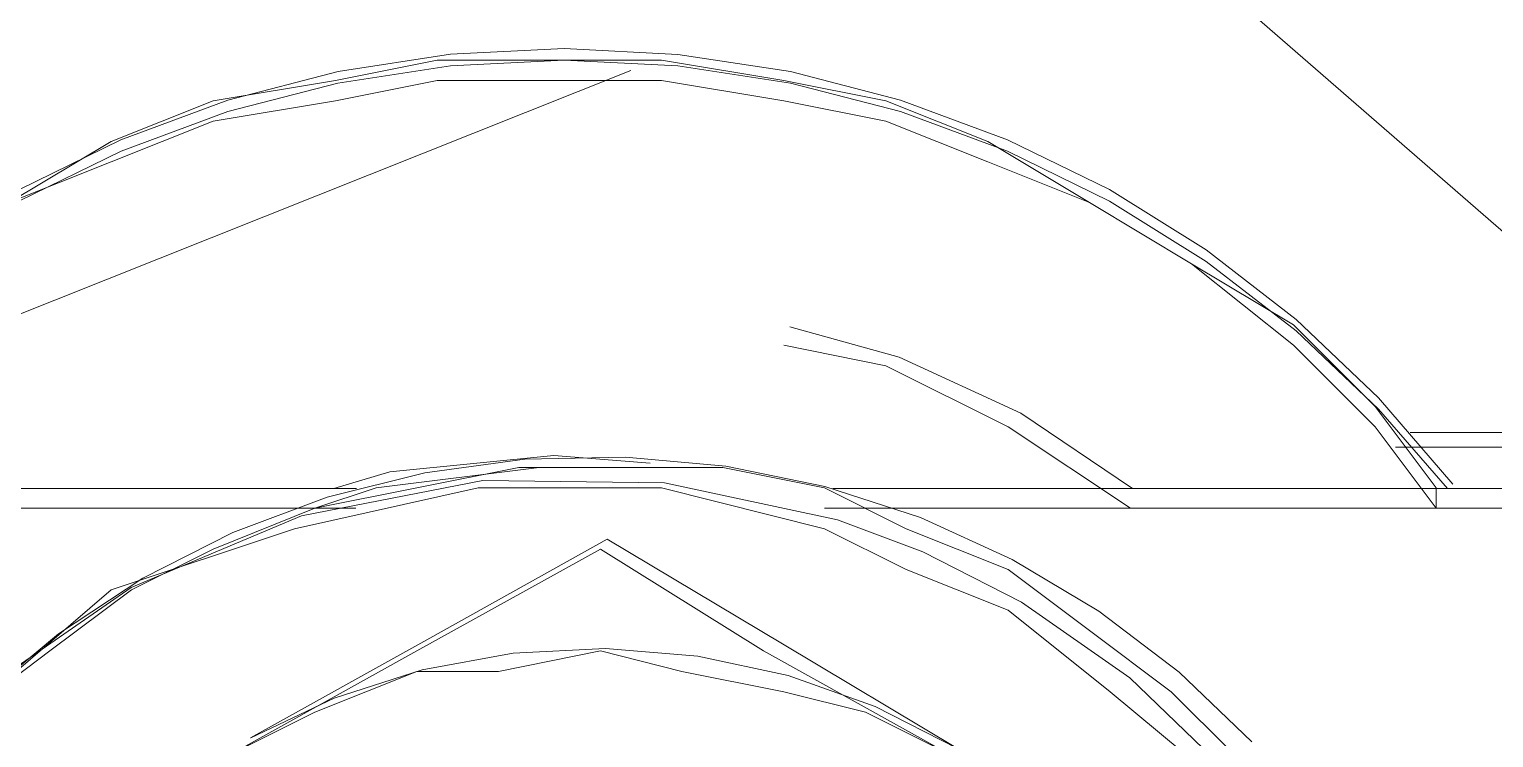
# Model space of a CAD drawing. Header units: millimetres. Extents: x 3 to 592, y 5 to 207.
# Drawn here: x 105.41 to 107.944, y 54.142 to 55.369 of the extents above; entities that cross this region are included whole.
import ezdxf

# ---------------------------------------------------------------- set-up
doc = ezdxf.new("R2010")
doc.units = ezdxf.units.MM

msp = doc.modelspace()

# ---------------------------------------------------------------- linework, layer by layer
at = {"color": 7, "lineweight": 0}
for points in [[(107.208889, 55.671587), (108.167191, 54.838185)], [(107.208889, 55.671587), (108.167191, 54.838185)], [(104.791722, 54.573664), (104.925777, 54.73065), (105.068652, 54.866117), (105.224227, 54.986767), (105.391444, 55.090836), (105.568186, 55.177619), (105.753041, 55.246058), (105.943894, 55.295447), (106.138274, 55.325433), (106.335124, 55.335311)], [(104.791722, 54.573664), (104.925777, 54.73065), (105.068652, 54.866117), (105.224227, 54.986767), (105.391444, 55.090836), (105.568186, 55.177619), (105.753041, 55.246058), (105.943894, 55.295447), (106.138274, 55.325433), (106.335124, 55.335311)], [(104.791722, 54.573664), (104.925777, 54.73065), (105.068652, 54.866117), (105.224227, 54.986767), (105.391444, 55.090836), (105.568186, 55.177619), (105.753041, 55.246058), (105.943894, 55.295447), (106.138274, 55.325433), (106.335124, 55.335311)], [(104.791722, 54.573664), (104.925777, 54.73065), (105.068652, 54.866117), (105.224227, 54.986767), (105.391444, 55.090836), (105.568186, 55.177619), (105.753041, 55.246058), (105.943894, 55.295447), (106.138274, 55.325433), (106.335124, 55.335311)], [(106.33516, 55.335241), (106.53201, 55.325363), (106.726743, 55.295377), (106.917243, 55.245988), (107.102099, 55.177549), (107.27884, 55.091118), (107.446057, 54.986696), (107.601632, 54.866399), (107.744507, 54.730579), (107.872918, 54.581354)], [(106.33516, 55.335241), (106.53201, 55.325363), (106.726743, 55.295377), (106.917243, 55.245988), (107.102099, 55.177549), (107.27884, 55.091118), (107.446057, 54.986696), (107.601632, 54.866399), (107.744507, 54.730579), (107.872918, 54.581354)], [(106.33516, 55.335241), (106.53201, 55.325363), (106.726743, 55.295377), (106.917243, 55.245988), (107.102099, 55.177549), (107.27884, 55.091118), (107.446057, 54.986696), (107.601632, 54.866399), (107.744507, 54.730579), (107.872918, 54.581354)], [(106.33516, 55.335241), (106.53201, 55.325363), (106.726743, 55.295377), (106.917243, 55.245988), (107.102099, 55.177549), (107.27884, 55.091118), (107.446057, 54.986696), (107.601632, 54.866399), (107.744507, 54.730579), (107.872918, 54.581354)], [(104.775, 54.539444), (104.775, 54.574722), (104.916111, 54.715833), (105.057222, 54.856944), (105.198333, 54.962778), (105.374722, 55.068611), (105.551111, 55.174444), (105.7275, 55.245), (105.939167, 55.280278), (106.115556, 55.315556), (106.327222, 55.315556)], [(104.807032, 54.573664), (104.925918, 54.710894), (105.068441, 54.846714), (105.224368, 54.967011), (105.391585, 55.071433), (105.568327, 55.157864), (105.753182, 55.226303), (105.943682, 55.275692), (106.138416, 55.305678), (106.335266, 55.315556)], [(104.807032, 54.573664), (104.925918, 54.710894), (105.068441, 54.846714), (105.224368, 54.967011), (105.391585, 55.071433), (105.568327, 55.157864), (105.753182, 55.226303), (105.943682, 55.275692), (106.138416, 55.305678), (106.335266, 55.315556)], [(104.807032, 54.573664), (104.925918, 54.710894), (105.068441, 54.846714), (105.224368, 54.967011), (105.391585, 55.071433), (105.568327, 55.157864), (105.753182, 55.226303), (105.943682, 55.275692), (106.138416, 55.305678), (106.335266, 55.315556)], [(104.807032, 54.573664), (104.925918, 54.710894), (105.068441, 54.846714), (105.224368, 54.967011), (105.391585, 55.071433), (105.568327, 55.157864), (105.753182, 55.226303), (105.943682, 55.275692), (106.138416, 55.305678), (106.335266, 55.315556)], [(105.270792, 54.827243), (106.450562, 55.297394)], [(105.270792, 54.827243), (106.450562, 55.297394)], [(106.327222, 55.315556), (106.503611, 55.315556), (106.715278, 55.280278), (106.891667, 55.245), (107.068056, 55.174444), (107.244444, 55.068611), (107.420833, 54.962778), (107.597222, 54.856944), (107.738333, 54.715833), (107.844167, 54.574722), (107.844167, 54.539444)], [(106.33516, 55.315556), (106.53201, 55.305678), (106.726743, 55.275692), (106.917243, 55.226303), (107.102099, 55.157864), (107.27884, 55.071433), (107.446057, 54.967011), (107.601632, 54.846714), (107.744507, 54.710894), (107.863393, 54.573664)], [(106.33516, 55.315556), (106.53201, 55.305678), (106.726743, 55.275692), (106.917243, 55.226303), (107.102099, 55.157864), (107.27884, 55.071433), (107.446057, 54.967011), (107.601632, 54.846714), (107.744507, 54.710894), (107.863393, 54.573664)], [(106.33516, 55.315556), (106.53201, 55.305678), (106.726743, 55.275692), (106.917243, 55.226303), (107.102099, 55.157864), (107.27884, 55.071433), (107.446057, 54.967011), (107.601632, 54.846714), (107.744507, 54.710894), (107.863393, 54.573664)], [(106.33516, 55.315556), (106.53201, 55.305678), (106.726743, 55.275692), (106.917243, 55.226303), (107.102099, 55.157864), (107.27884, 55.071433), (107.446057, 54.967011), (107.601632, 54.846714), (107.744507, 54.710894), (107.863393, 54.573664)], [(104.775, 54.539444), (104.916111, 54.680556), (105.057222, 54.821667), (105.198333, 54.962778), (105.374722, 55.068611), (105.551111, 55.139167), (105.7275, 55.209722), (105.939167, 55.245), (106.115556, 55.280278), (106.327222, 55.280278)], [(106.327222, 55.280278), (106.503611, 55.280278), (106.715278, 55.245), (106.891667, 55.209722), (107.068056, 55.139167), (107.244444, 55.068611), (107.420833, 54.962778), (107.597222, 54.821667), (107.738333, 54.680556), (107.844167, 54.539444)], [(106.725473, 54.853628), (106.914562, 54.801064), (107.125523, 54.704051), (107.318493, 54.573523)], [(106.725473, 54.853628), (106.914562, 54.801064), (107.125523, 54.704051), (107.318493, 54.573523)], [(106.725473, 54.853628), (106.914562, 54.801064), (107.125523, 54.704051), (107.318493, 54.573523)], [(106.725473, 54.853628), (106.914562, 54.801064), (107.125523, 54.704051), (107.318493, 54.573523)], [(106.715278, 54.821667), (106.891667, 54.786389), (107.103333, 54.680556), (107.315, 54.539444)], [(108.501815, 54.670889), (107.799082, 54.670889)], [(108.501815, 54.670889), (107.799082, 54.670889)], [(108.501815, 54.670889), (107.799082, 54.670889)], [(108.501815, 54.670889), (107.799082, 54.670889)], [(108.479167, 54.645278), (107.773611, 54.645278)], [(105.304167, 54.186667), (105.445278, 54.2925), (105.586389, 54.398333), (105.7275, 54.468889), (105.903889, 54.539444), (106.080278, 54.574722), (106.256667, 54.61), (106.433056, 54.61), (106.609444, 54.61), (106.785833, 54.574722), (106.926944, 54.504167), (107.103333, 54.433611), (107.244444, 54.327778), (107.385556, 54.221944), (107.491389, 54.116111)], [(105.326533, 54.210514), (105.460236, 54.322345), (105.605933, 54.418301), (105.761508, 54.497323), (105.924844, 54.558706), (106.094177, 54.601039), (106.267038, 54.624676), (106.441311, 54.628203), (106.614877, 54.612681), (106.785974, 54.577403), (106.95178, 54.523428), (107.11053, 54.451109), (107.260108, 54.361503), (107.399102, 54.256023), (107.525044, 54.135373)], [(105.326533, 54.210514), (105.460236, 54.322345), (105.605933, 54.418301), (105.761508, 54.497323), (105.924844, 54.558706), (106.094177, 54.601039), (106.267038, 54.624676), (106.441311, 54.628203), (106.614877, 54.612681), (106.785974, 54.577403), (106.95178, 54.523428), (107.11053, 54.451109), (107.260108, 54.361503), (107.399102, 54.256023), (107.525044, 54.135373)], [(105.326533, 54.210514), (105.460236, 54.322345), (105.605933, 54.418301), (105.761508, 54.497323), (105.924844, 54.558706), (106.094177, 54.601039), (106.267038, 54.624676), (106.441311, 54.628203), (106.614877, 54.612681), (106.785974, 54.577403), (106.95178, 54.523428), (107.11053, 54.451109), (107.260108, 54.361503), (107.399102, 54.256023), (107.525044, 54.135373)], [(105.326533, 54.210514), (105.460236, 54.322345), (105.605933, 54.418301), (105.761508, 54.497323), (105.924844, 54.558706), (106.094177, 54.601039), (106.267038, 54.624676), (106.441311, 54.628203), (106.614877, 54.612681), (106.785974, 54.577403), (106.95178, 54.523428), (107.11053, 54.451109), (107.260108, 54.361503), (107.399102, 54.256023), (107.525044, 54.135373)], [(106.468333, 54.61), (106.291944, 54.61), (106.009722, 54.574722), (105.903889, 54.539444)], [(106.484208, 54.617338), (106.316992, 54.631096), (106.033711, 54.602521), (105.936697, 54.573593)], [(106.484208, 54.617338), (106.316992, 54.631096), (106.033711, 54.602521), (105.936697, 54.573593)], [(106.484208, 54.617338), (106.316992, 54.631096), (106.033711, 54.602521), (105.936697, 54.573593)], [(106.484208, 54.617338), (106.316992, 54.631096), (106.033711, 54.602521), (105.936697, 54.573593)], [(107.818731, 53.504359), (107.756995, 53.668048), (107.681501, 53.815862), (107.505112, 54.062101), (107.313906, 54.246251), (107.126581, 54.376779), (106.955837, 54.463915), (106.808376, 54.519654), (106.508515, 54.583859), (106.19419, 54.587387), (105.88057, 54.526356), (105.586001, 54.402179), (105.322476, 54.220145), (105.095992, 53.979904), (105.000742, 53.839145), (104.919956, 53.68604), (104.841993, 53.476137), (104.817298, 53.365717)], [(107.818731, 53.504359), (107.756995, 53.668048), (107.681501, 53.815862), (107.505112, 54.062101), (107.313906, 54.246251), (107.126581, 54.376779), (106.955837, 54.463915), (106.808376, 54.519654), (106.508515, 54.583859), (106.19419, 54.587387), (105.88057, 54.526356), (105.586001, 54.402179), (105.322476, 54.220145), (105.095992, 53.979904), (105.000742, 53.839145), (104.919956, 53.68604), (104.841993, 53.476137), (104.817298, 53.365717)], [(107.818731, 53.504359), (107.756995, 53.668048), (107.681501, 53.815862), (107.505112, 54.062101), (107.313906, 54.246251), (107.126581, 54.376779), (106.955837, 54.463915), (106.808376, 54.519654), (106.508515, 54.583859), (106.19419, 54.587387), (105.88057, 54.526356), (105.586001, 54.402179), (105.322476, 54.220145), (105.095992, 53.979904), (105.000742, 53.839145), (104.919956, 53.68604), (104.841993, 53.476137), (104.817298, 53.365717)], [(107.818731, 53.504359), (107.756995, 53.668048), (107.681501, 53.815862), (107.505112, 54.062101), (107.313906, 54.246251), (107.126581, 54.376779), (106.955837, 54.463915), (106.808376, 54.519654), (106.508515, 54.583859), (106.19419, 54.587387), (105.88057, 54.526356), (105.586001, 54.402179), (105.322476, 54.220145), (105.095992, 53.979904), (105.000742, 53.839145), (104.919956, 53.68604), (104.841993, 53.476137), (104.817298, 53.365717)], [(105.975997, 54.573664), (104.637911, 54.573664)], [(105.975997, 54.573664), (104.637911, 54.573664)], [(105.975997, 54.573664), (104.637911, 54.573664)], [(105.975997, 54.573664), (104.637911, 54.573664)], [(107.808889, 53.481111), (107.738333, 53.6575), (107.667778, 53.798611), (107.491389, 54.045556), (107.279722, 54.221944), (107.103333, 54.363056), (106.926944, 54.433611), (106.785833, 54.504167), (106.503611, 54.574722), (106.186111, 54.574722), (105.868611, 54.504167), (105.551111, 54.398333), (105.304167, 54.186667), (105.0925, 53.975), (104.986667, 53.833889), (104.916111, 53.6575), (104.810278, 53.445833), (104.810278, 53.34)], [(108.137995, 54.573664), (106.799909, 54.573664)], [(108.137995, 54.573664), (106.799909, 54.573664)], [(108.137995, 54.573664), (106.799909, 54.573664)], [(108.137995, 54.573664), (106.799909, 54.573664)], [(105.974444, 54.539444), (104.633889, 54.539444)], [(108.126389, 54.539444), (106.785833, 54.539444)], [(106.409525, 54.485999), (106.102609, 54.314901), (105.792517, 54.142393)], [(106.409525, 54.485999), (106.102609, 54.314901), (105.792517, 54.142393)], [(106.409525, 54.485999), (106.102609, 54.314901), (105.792517, 54.142393)], [(106.409525, 54.485999), (106.102609, 54.314901), (105.792517, 54.142393)], [(107.015703, 54.123625), (106.712667, 54.304953), (106.409631, 54.485928)], [(107.015703, 54.123625), (106.712667, 54.304953), (106.409631, 54.485928)], [(107.015703, 54.123625), (106.712667, 54.304953), (106.409631, 54.485928)], [(107.015703, 54.123625), (106.712667, 54.304953), (106.409631, 54.485928)], [(106.397778, 54.468889), (106.080278, 54.2925), (105.762778, 54.116111)], [(106.9975, 54.116111), (106.68, 54.2925), (106.397778, 54.468889)], [(106.9975, 54.116111), (106.856389, 54.186667), (106.715278, 54.221944), (106.538889, 54.257222), (106.397778, 54.2925), (106.221389, 54.257222), (106.080278, 54.257222), (105.903889, 54.186667), (105.762778, 54.116111)], [(107.015703, 54.123625), (106.873181, 54.19665), (106.722545, 54.250272), (106.566264, 54.283786), (106.406456, 54.296839), (106.246648, 54.288725), (106.089309, 54.259797), (105.937262, 54.210761), (105.792623, 54.142322)], [(107.015703, 54.123625), (106.873181, 54.19665), (106.722545, 54.250272), (106.566264, 54.283786), (106.406456, 54.296839), (106.246648, 54.288725), (106.089309, 54.259797), (105.937262, 54.210761), (105.792623, 54.142322)], [(107.015703, 54.123625), (106.873181, 54.19665), (106.722545, 54.250272), (106.566264, 54.283786), (106.406456, 54.296839), (106.246648, 54.288725), (106.089309, 54.259797), (105.937262, 54.210761), (105.792623, 54.142322)], [(107.015703, 54.123625), (106.873181, 54.19665), (106.722545, 54.250272), (106.566264, 54.283786), (106.406456, 54.296839), (106.246648, 54.288725), (106.089309, 54.259797), (105.937262, 54.210761), (105.792623, 54.142322)]]:
    msp.add_lwpolyline(points, dxfattribs=at)

doc.saveas('drawing.dxf')
